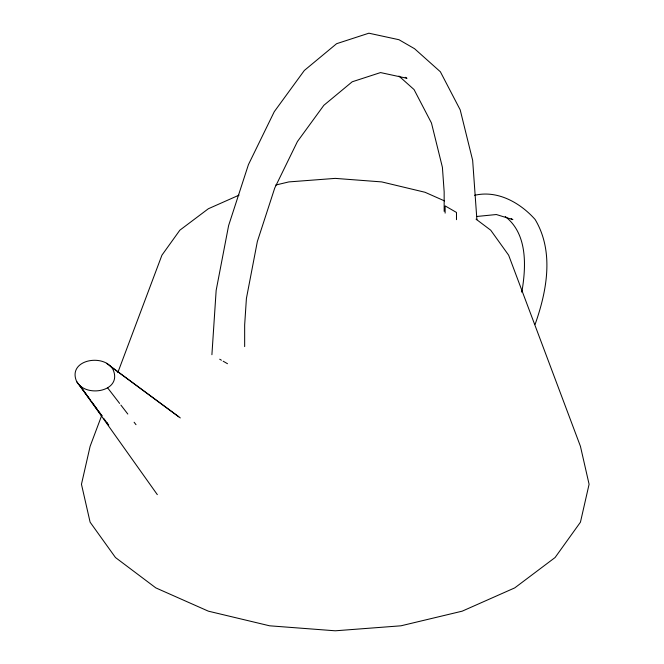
<?xml version="1.0" encoding="UTF-8"?>
<svg xmlns="http://www.w3.org/2000/svg" width="664" height="664" viewBox="0 0 664 664"><rect width="100%" height="100%" fill="white"/><g stroke="black" fill="none" stroke-linecap="round" stroke-linejoin="round"><path stroke-width="1" d="M211.907 354.717L216.157 290.4L228.615 225.561L248.436 164.614L274.257 111.71L304.336 70.467L336.615 43.691L368.885 33.2L398.964 39.715L414.552 48.713L440.381 71.787L460.194 109.85L472.652 160.315L476.901 219.726M521.572 292.094L522.161 290.11C526.195 265.26 527.282 233.537 505.254 216.539M535.118 324.331C546.912 291.023 554.307 251.54 535.118 219.477C520.227 202.736 497.519 189.871 474.602 195.316M101.775 415.282L90.113 446.332L81.465 484.264L90.113 522.186L115.47 557.528L155.808 587.881L208.371 611.17L269.592 625.803L335.278 630.8L400.973 625.803L462.185 611.17L514.758 587.881L555.087 557.528L580.444 522.186L589.092 484.264L580.444 446.332L508.641 255.183L490.713 230.192L476.038 219.153M117.818 372.587L161.925 255.183L179.853 230.192L208.371 208.737L239.04 195.15M76.642 381.501C85.548 398.242 122.691 391.602 113.096 369.69C104.19 352.949 67.039 359.589 76.642 381.501L101.766 415.772M275.743 185.04L288.832 181.911L335.278 178.384L381.734 181.911L425.018 192.269L444.531 200.91M477.125 216.439L496.357 214.53L512.874 219.635L511.131 218.622M405.231 77.298L406.957 78.294L380.547 72.575L352.202 81.788L323.849 105.302L297.439 141.532L274.755 187.987L257.35 241.513L246.41 298.468L244.659 324.962L244.659 346.6M219.701 359.216L221.436 360.22M223.17 361.216L227.495 363.714M110.315 366.188L180.317 417.938M106.481 363.324L178.774 416.784M398.931 76.053L414.054 89.565L431.459 122.989L442.407 167.311L444.158 191.788L444.158 211.359M107.651 387.884L119.62 403.421M120.881 405.065L127.812 414.054M134.111 422.238L136.004 424.686M103.609 418.278L107.286 423.292M90.412 400.027L79.423 385.004L157.327 494.647M91.632 401.695L97.127 409.215M98.347 410.883L102.015 415.888M106.896 422.57L108.73 425.068M456.483 219.668L456.483 212.455L445.129 205.898L445.129 213.119"/></g></svg>
